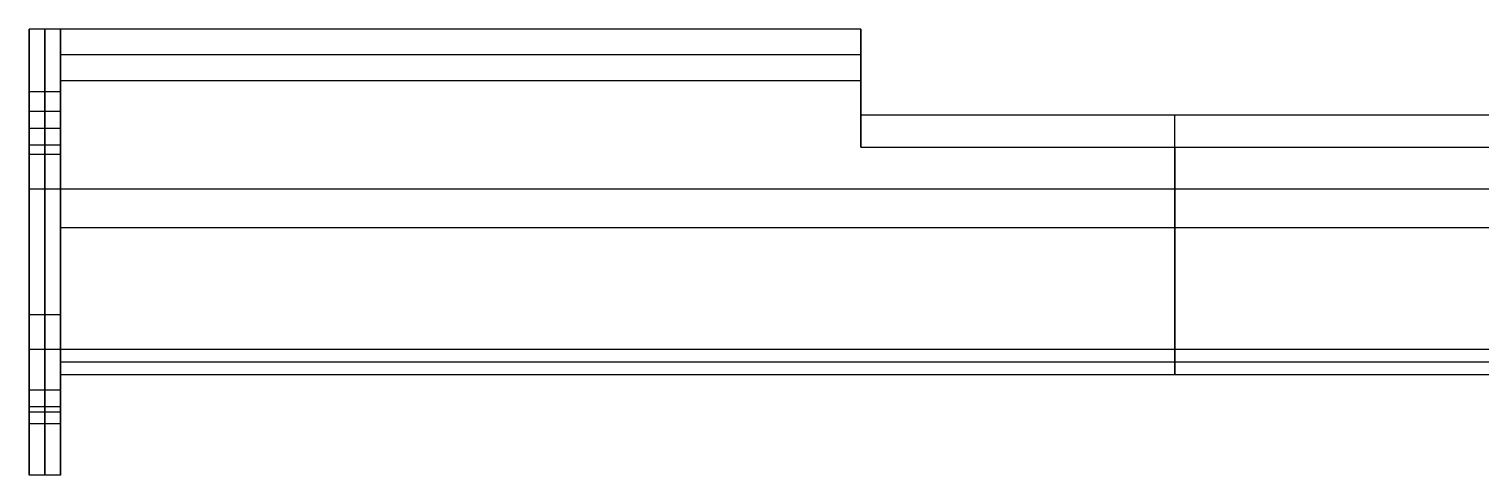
# Model space of a CAD drawing. Header units: millimetres. Extents: x 0 to 665, y 182 to 367.
# Drawn here: x 445.7 to 584.4, y 324.5 to 367.1 of the extents above; entities that cross this region are included whole.
import ezdxf

# ---------------------------------------------------------------- set-up
doc = ezdxf.new("R2010")
doc.units = ezdxf.units.MM
doc.header["$MEASUREMENT"] = 0
doc.layers.add('Backplate$booleaned (backplate)', color=18, linetype='Continuous', true_color=0x000000)

msp = doc.modelspace()

# ---------------------------------------------------------------- linework, layer by layer
at = {"layer": 'Backplate$booleaned (backplate)'}
for p, q in [((445.65, 351.79, -2), (445.65, 339.79, -2)), ((448.65, 348.72, -2), (448.65, 339.79, -2)), ((445.65, 345.79, -30.39), (445.65, 345.79, 26.39)), ((448.65, 345.79, -30.39), (448.65, 345.79, 11.88))]:
    msp.add_line(p, q, dxfattribs=at)
for points in [[(448.65, 367.11, -74.5), (447.15, 367.11, -74.5), (445.65, 367.11, -74.5)], [(445.65, 336.46, 70.5), (445.65, 351.79, -2), (445.65, 367.11, -74.5)], [(445.65, 367.11, -74.5), (445.65, 361.11, -74.5), (445.65, 355.11, -74.5)], [(447.15, 336.46, 70.5), (447.15, 351.79, -2), (447.15, 367.11, -74.5)], [(447.15, 367.11, -74.5), (447.15, 361.11, -74.5), (447.15, 355.11, -74.5)], [(448.65, 336.46, 70.5), (448.65, 351.79, -2), (448.65, 367.11, -74.5)], [(448.65, 367.11, -74.5), (448.65, 364.63, -74.5), (448.65, 362.14, -74.5)], [(525.15, 367.11, -74.5), (486.9, 367.11, -74.5), (448.65, 367.11, -74.5)], [(525.15, 358.87, -35.49), (525.15, 362.99, -55), (525.15, 367.11, -74.5)], [(525.15, 367.11, -74.5), (525.15, 364.63, -74.5), (525.15, 362.14, -74.5)], [(525.15, 365.93, -74.5), (525.15, 365.93, -71.71), (525.15, 365.93, -68.92)], [(525.15, 364.63, -74.5), (486.9, 364.63, -74.5), (448.65, 364.63, -74.5)], [(448.65, 362.14, -65.5), (448.65, 348.09, 1), (448.65, 334.03, 67.5)], [(448.65, 362.14, -74.5), (448.65, 358.63, -74.5), (448.65, 355.11, -74.5)], [(525.15, 362.14, -65.5), (486.9, 362.14, -65.5), (448.65, 362.14, -65.5)], [(525.15, 362.14, -74.5), (486.9, 362.14, -74.5), (448.65, 362.14, -74.5)], [(525.15, 362.14, -68.5), (486.9, 362.14, -68.5), (448.65, 362.14, -68.5)], [(525.15, 360.03, -55.49), (525.15, 361.56, -55.49), (525.15, 363.09, -55.49)], [(525.15, 362.14, -65.5), (525.15, 358.97, -50.5), (525.15, 355.8, -35.49)], [(525.15, 362.14, -74.5), (525.15, 362.14, -70), (525.15, 362.14, -65.5)], [(448.65, 361.11, -74.5), (447.15, 361.11, -74.5), (445.65, 361.11, -74.5)], [(445.65, 359.24, -61.25), (447.15, 359.24, -61.25), (448.65, 359.24, -61.25)], [(585.15, 358.87, -35.49), (555.15, 358.87, -35.49), (525.15, 358.87, -35.49)], [(525.15, 355.8, -35.49), (525.15, 357.33, -35.49), (525.15, 358.87, -35.49)], [(555.15, 336.46, 70.5), (555.15, 347.66, 17.5), (555.15, 358.87, -35.49)], [(555.15, 355.8, -35.49), (555.15, 357.33, -35.49), (555.15, 358.87, -35.49)], [(445.65, 357.64, -59.65), (447.15, 357.64, -59.65), (448.65, 357.64, -59.65)], [(445.65, 357.64, -62.85), (447.15, 357.64, -62.85), (448.65, 357.64, -62.85)], [(445.65, 356.04, -61.25), (447.15, 356.04, -61.25), (448.65, 356.04, -61.25)], [(525.15, 355.8, -35.49), (555.15, 355.8, -35.49), (585.15, 355.8, -35.49)], [(555.15, 355.8, -35.49), (555.15, 344.92, 16), (555.15, 334.03, 67.5)], [(448.65, 355.11, -74.5), (447.15, 355.11, -74.5), (445.65, 355.11, -74.5)], [(445.65, 355.11, -74.5), (445.65, 339.79, -2), (445.65, 324.46, 70.5)], [(447.15, 355.11, -74.5), (447.15, 339.79, -2), (447.15, 324.46, 70.5)], [(448.65, 355.11, -74.5), (448.65, 339.79, -2), (448.65, 324.46, 70.5)], [(448.65, 351.79, -2), (447.15, 351.79, -2), (445.65, 351.79, -2)], [(661.65, 351.79, -2), (555.15, 351.79, -2), (448.65, 351.79, -2)], [(661.65, 348.09, 1), (555.15, 348.09, 1), (448.65, 348.09, 1)], [(448.65, 339.79, -2), (447.15, 339.79, -2), (445.65, 339.79, -2)], [(448.65, 336.46, 70.5), (447.15, 336.46, 70.5), (445.65, 336.46, 70.5)], [(445.65, 324.46, 70.5), (445.65, 330.46, 70.5), (445.65, 336.46, 70.5)], [(447.15, 324.46, 70.5), (447.15, 330.46, 70.5), (447.15, 336.46, 70.5)], [(661.65, 336.46, 70.5), (555.15, 336.46, 70.5), (448.65, 336.46, 70.5)], [(448.65, 334.03, 70.5), (448.65, 335.25, 70.5), (448.65, 336.46, 70.5)], [(555.15, 334.03, 70.5), (555.15, 335.25, 70.5), (555.15, 336.46, 70.5)], [(661.65, 335.25, 70.5), (555.15, 335.25, 70.5), (448.65, 335.25, 70.5)], [(661.65, 334.03, 67.5), (555.15, 334.03, 67.5), (448.65, 334.03, 67.5)], [(661.65, 334.03, 70.5), (555.15, 334.03, 70.5), (448.65, 334.03, 70.5)], [(448.65, 334.03, 67.5), (448.65, 334.03, 69), (448.65, 334.03, 70.5)], [(448.65, 324.46, 70.5), (448.65, 329.25, 70.5), (448.65, 334.03, 70.5)], [(661.65, 334.03, 69), (555.15, 334.03, 69), (448.65, 334.03, 69)], [(555.15, 334.03, 67.5), (555.15, 334.03, 69), (555.15, 334.03, 70.5)], [(445.65, 332.6, 62.78), (447.15, 332.6, 62.78), (448.65, 332.6, 62.78)], [(445.65, 331, 64.38), (447.15, 331, 64.38), (448.65, 331, 64.38)], [(445.65, 331, 61.18), (447.15, 331, 61.18), (448.65, 331, 61.18)], [(448.65, 330.46, 70.5), (447.15, 330.46, 70.5), (445.65, 330.46, 70.5)], [(445.65, 329.4, 62.78), (447.15, 329.4, 62.78), (448.65, 329.4, 62.78)], [(448.65, 324.46, 70.5), (447.15, 324.46, 70.5), (445.65, 324.46, 70.5)]]:
    msp.add_open_spline(points, degree=2, dxfattribs=at)
msp.add_open_spline([(448.65, 362.14, -74.5), (448.65, 362.14, -71.5), (448.65, 362.14, -68.5), (448.65, 362.14, -67), (448.65, 362.14, -65.5)], degree=2, knots=[-9, -9, -9, -3, -3, 0, 0, 0], dxfattribs=at)
at = {"layer": 'Backplate$booleaned (backplate)', "extrusion": (1, -1.57772e-28, -3.55271e-14)}
msp.add_rational_spline([(445.65, 359.24, -61.25), (445.65, 359.24, -59.65), (445.65, 357.64, -59.65), (445.65, 356.04, -59.65), (445.65, 356.04, -61.25), (445.65, 356.04, -62.85), (445.65, 357.64, -62.85), (445.65, 359.24, -62.85), (445.65, 359.24, -61.25)], [1, 0.707106781187, 1, 0.707106781187, 1, 0.707106781187, 1, 0.707106851018, 0.999999860338], degree=2, knots=[0, 0, 0, 2.513274, 2.513274, 5.026549, 5.026549, 7.539823, 7.539823, 10.053096, 10.053096, 10.053096], dxfattribs=at)
at = {"layer": 'Backplate$booleaned (backplate)', "extrusion": (1, 0, 0)}
msp.add_rational_spline([(448.65, 359.24, -61.25), (448.65, 359.24, -59.65), (448.65, 357.64, -59.65), (448.65, 356.04, -59.65), (448.65, 356.04, -61.25), (448.65, 356.04, -62.85), (448.65, 357.64, -62.85), (448.65, 359.24, -62.85), (448.65, 359.24, -61.25)], [1, 0.707106781187, 1, 0.707106781187, 1, 0.707106781187, 1, 0.707106851018, 0.999999860338], degree=2, knots=[0, 0, 0, 2.513274, 2.513274, 5.026549, 5.026549, 7.539823, 7.539823, 10.053096, 10.053096, 10.053096], dxfattribs=at)
at = {"layer": 'Backplate$booleaned (backplate)', "extrusion": (-1, -1.77636e-14, 0)}
msp.add_rational_spline([(445.65, 332.6, 62.78), (445.65, 332.6, 64.38), (445.65, 331, 64.38), (445.65, 329.4, 64.38), (445.65, 329.4, 62.78), (445.65, 329.4, 61.18), (445.65, 331, 61.18), (445.65, 332.6, 61.18), (445.65, 332.6, 62.78)], [1, 0.707106781187, 1, 0.707106781187, 1, 0.707106781187, 1, 0.707106851018, 0.999999860338], degree=2, knots=[0, 0, 0, 2.513274, 2.513274, 5.026549, 5.026549, 7.539823, 7.539823, 10.053096, 10.053096, 10.053096], dxfattribs=at)
at = {"layer": 'Backplate$booleaned (backplate)', "extrusion": (-1, 0, 0)}
msp.add_rational_spline([(448.65, 332.6, 62.78), (448.65, 332.6, 64.38), (448.65, 331, 64.38), (448.65, 329.4, 64.38), (448.65, 329.4, 62.78), (448.65, 329.4, 61.18), (448.65, 331, 61.18), (448.65, 332.6, 61.18), (448.65, 332.6, 62.78)], [1, 0.707106781187, 1, 0.707106781187, 1, 0.707106781187, 1, 0.707106851018, 0.999999860338], degree=2, knots=[0, 0, 0, 2.513274, 2.513274, 5.026549, 5.026549, 7.539823, 7.539823, 10.053096, 10.053096, 10.053096], dxfattribs=at)

doc.saveas('drawing.dxf')
